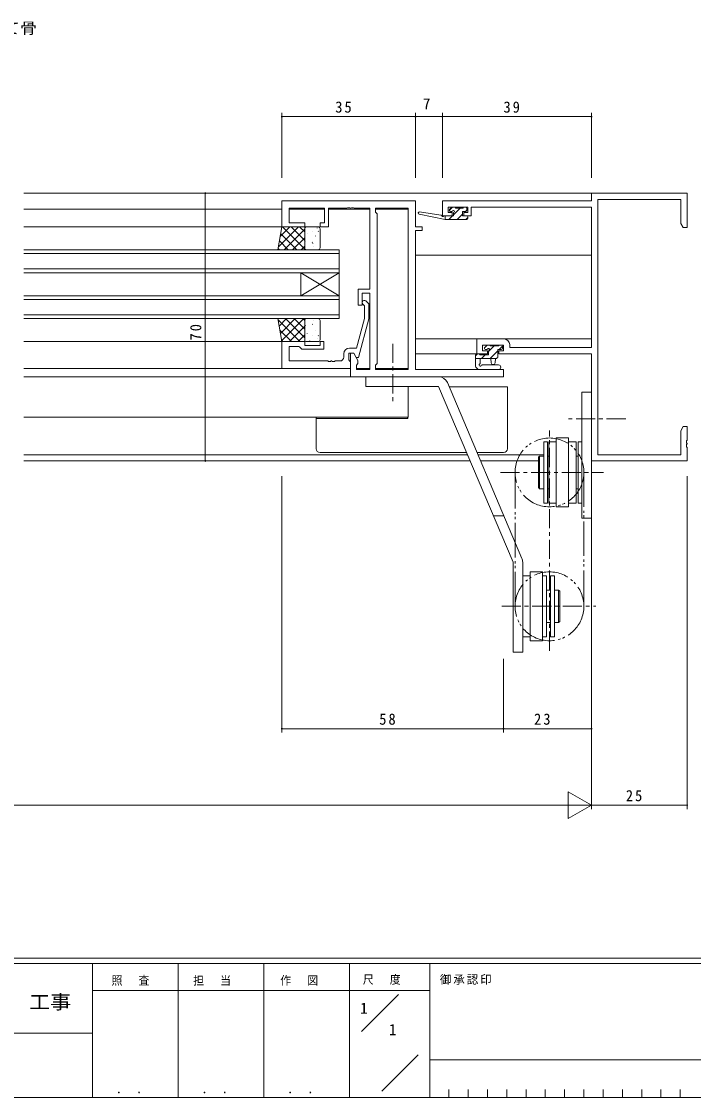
# Model space of a CAD drawing. Units: millimetres on the paper. Extents: x -420 to 373, y -297 to 267.
# Drawn here: x 78.9 to 254.7, y -297 to -15.7 of the extents above; entities that cross this region are included whole.
import ezdxf
from ezdxf.enums import TextEntityAlignment as Align

# ---------------------------------------------------------------- set-up
doc = ezdxf.new("R2010")
doc.units = ezdxf.units.MM
doc.linetypes.add('CHAIN1', pattern=[8, 5, -1, 1, -1])
doc.linetypes.add('DOUBLE_CHAIN2', pattern=[12.8, 9, -1, 0.6, -0.6, 0.6, -1])
for name, color, linetype, lineweight in [('0-1_YKK_ZWAK', 7, 'Continuous', 9), ('0-3_YKK_11', 7, 'Continuous', 9), ('0-4_YKK_12', 2, 'Continuous', 9), ('0-5_YKK_13', 4, 'Continuous', 9), ('0-6_YKK_D', 6, 'Continuous', 9)]:
    doc.layers.add(name, color=color, linetype=linetype, lineweight=lineweight)
doc.layers.add('0-2_USER1', color=7, linetype='Continuous')
doc.styles.add('ＭＳ ゴシック', font='')
doc.styles.get('ＭＳ ゴシック').set_extended_font_data('MS Gothic')

msp = doc.modelspace()

# ---------------------------------------------------------------- linework, layer by layer
at = {"layer": '0-1_YKK_ZWAK'}
for p, q in [((352.3, -260.575), (-417.7, -260.575)), ((314.5, -261.975), (-417.7, -261.975)), ((97.5, -261.975), (97.5, -296.975)), ((119.9, -261.975), (119.9, -296.975)), ((142.3, -261.975), (142.3, -296.975)), ((164.7, -261.975), (164.7, -296.975)), ((185.7, -261.975), (185.7, -296.975)), ((165.684, -268.975), (97.5, -268.975)), ((165.684, -268.975), (185.7, -268.975)), ((167.87, -279.712), (177.564, -270.018)), ((-31.3, -280.175), (97.5, -280.175)), ((173.172, -295.32), (182.696, -285.797)), ((185.7, -287.175), (286.5, -287.175)), ((190.74, -294.875), (190.74, -296.975)), ((195.78, -294.875), (195.78, -296.975)), ((200.82, -294.875), (200.82, -296.975)), ((205.86, -294.875), (205.86, -296.975)), ((210.9, -294.875), (210.9, -296.975)), ((215.94, -294.875), (215.94, -296.975)), ((220.98, -294.875), (220.98, -296.975)), ((226.02, -294.875), (226.02, -296.975)), ((231.06, -294.875), (231.06, -296.975)), ((236.1, -294.875), (236.1, -296.975)), ((241.14, -294.875), (241.14, -296.975)), ((246.18, -294.875), (246.18, -296.975)), ((251.22, -294.875), (251.22, -296.975)), ((-417.7, -296.975), (314.5, -296.975))]:
    msp.add_line(p, q, dxfattribs=at)
at = {"layer": '0-3_YKK_11'}
for p, q in [((228.019, -60.575), (228.019, -62.575)), ((253.019, -60.575), (228.019, -60.575)), ((253.019, -69.575), (253.019, -60.575)), ((147.019, -62.576), (182.019, -62.576)), ((147.019, -69.376), (147.019, -62.576)), ((148.949, -64.506), (148.949, -68.376)), ((158.219, -64.506), (148.949, -64.506)), ((158.219, -68.376), (158.219, -64.506)), ((159.219, -64.506), (159.219, -69.376)), ((164.061, -64.506), (159.219, -64.506)), ((164.244, -64.386), (164.061, -64.506)), ((164.794, -64.386), (164.244, -64.386)), ((164.977, -64.506), (164.794, -64.386)), ((165.061, -64.506), (164.977, -64.506)), ((165.244, -64.386), (165.061, -64.506)), ((165.794, -64.386), (165.244, -64.386)), ((165.977, -64.506), (165.794, -64.386)), ((170.019, -64.506), (165.977, -64.506)), ((170.019, -85.676), (170.019, -64.506)), ((171.519, -64.506), (180.089, -64.506)), ((171.519, -65.576), (171.519, -64.506)), ((180.089, -64.506), (180.089, -106.646)), ((180.089, -64.506), (180.089, -106.646)), ((182.019, -62.576), (182.019, -69.376)), ((189.019, -62.575), (189.019, -66.475)), ((228.019, -62.575), (189.019, -62.575)), ((190.519, -64.205), (195.719, -64.205)), ((190.519, -65.675), (190.519, -64.205)), ((195.719, -64.205), (195.719, -65.675)), ((196.519, -64.205), (228.019, -64.205)), ((196.519, -66.475), (196.519, -64.205)), ((228.019, -64.205), (228.019, -100.945)), ((229.649, -62.205), (251.389, -62.205)), ((229.649, -128.945), (229.649, -62.205)), ((251.389, -62.205), (251.389, -68.484)), ((171.949, -66.006), (171.519, -65.576)), ((171.949, -105.146), (171.949, -66.006)), ((189.019, -66.475), (191.619, -66.475)), ((191.619, -65.675), (190.519, -65.675)), ((191.619, -66.475), (191.619, -65.675)), ((194.619, -65.675), (194.619, -66.475)), ((195.719, -65.675), (194.619, -65.675)), ((194.619, -66.475), (196.519, -66.475)), ((153.019, -69.376), (147.019, -69.376)), ((148.949, -68.376), (153.019, -68.376)), ((153.019, -68.376), (153.019, -69.376)), ((157.019, -68.376), (158.219, -68.376)), ((157.019, -69.376), (157.019, -68.376)), ((159.219, -69.376), (157.019, -69.376)), ((182.019, -69.376), (183.719, -69.376)), ((183.719, -69.376), (183.719, -70.376)), ((251.389, -68.484), (252.019, -69.575)), ((252.019, -69.575), (253.019, -69.575)), ((182.019, -70.376), (182.019, -106.646)), ((183.719, -70.376), (182.019, -70.376)), ((167.019, -85.676), (170.019, -85.676)), ((167.019, -89.876), (167.019, -85.676)), ((168.019, -86.676), (168.019, -89.876)), ((170.019, -86.676), (168.019, -86.676)), ((170.019, -106.646), (170.019, -86.676)), ((168.019, -89.876), (167.019, -89.876)), ((168.619, -90.024), (168.195, -89.6)), ((169.043, -88.751), (169.819, -89.527)), ((169.819, -89.527), (169.819, -93.472)), ((168.619, -93.314), (168.619, -90.024)), ((166.54, -101.076), (168.619, -93.314)), ((169.819, -93.472), (167.112, -103.576)), ((147.019, -99.376), (153.019, -99.376)), ((147.019, -106.376), (147.019, -99.376)), ((148.949, -100.676), (148.949, -104.446)), ((151.519, -100.676), (148.949, -100.676)), ((151.719, -100.876), (151.519, -100.676)), ((152.219, -101.376), (151.719, -100.876)), ((153.019, -99.376), (153.019, -100.376)), ((153.019, -100.376), (157.019, -100.376)), ((157.019, -99.376), (158.019, -99.376)), ((157.019, -100.376), (157.019, -99.376)), ((158.019, -99.376), (158.019, -101.376)), ((164.719, -101.076), (166.54, -101.076)), ((198.019, -98.675), (198.019, -102.575)), ((205.119, -98.675), (198.019, -98.675)), ((199.519, -100.305), (204.989, -100.305)), ((199.519, -101.775), (199.519, -100.305)), ((204.989, -100.305), (204.989, -101.775)), ((206.619, -100.945), (206.619, -100.175)), ((228.019, -100.945), (206.619, -100.945)), ((158.019, -101.376), (152.219, -101.376)), ((163.219, -103.446), (163.219, -102.576)), ((164.519, -102.376), (164.519, -104.176)), ((165.819, -102.376), (164.519, -102.376)), ((165.019, -102.376), (165.819, -102.376)), ((165.019, -108.576), (165.019, -102.376)), ((166.512, -103.576), (165.819, -102.376)), ((165.819, -102.376), (166.949, -104.333)), ((167.112, -103.576), (166.512, -103.576)), ((198.019, -102.575), (200.819, -102.575)), ((200.819, -101.775), (199.519, -101.775)), ((200.819, -102.575), (200.819, -101.775)), ((203.819, -101.775), (203.819, -102.575)), ((204.989, -101.775), (203.819, -101.775)), ((203.819, -102.575), (228.019, -102.575)), ((228.019, -102.575), (228.019, -130.575)), ((165.019, -106.376), (147.019, -106.376)), ((148.949, -104.446), (159.061, -104.446)), ((159.061, -104.446), (159.244, -104.566)), ((159.244, -104.566), (159.794, -104.566)), ((159.794, -104.566), (159.977, -104.446)), ((159.977, -104.446), (160.061, -104.446)), ((160.061, -104.446), (160.244, -104.566)), ((160.244, -104.566), (160.794, -104.566)), ((160.794, -104.566), (160.977, -104.446)), ((160.977, -104.446), (162.219, -104.446)), ((164.519, -104.176), (164.719, -104.376)), ((164.719, -104.376), (165.019, -104.676)), ((165.019, -104.676), (165.019, -106.376)), ((166.949, -105.146), (166.519, -105.576)), ((166.519, -105.576), (166.519, -106.646)), ((166.519, -106.646), (170.019, -106.646)), ((166.949, -104.333), (166.949, -105.146)), ((171.519, -105.576), (171.949, -105.146)), ((171.519, -106.646), (171.519, -105.576)), ((180.089, -106.646), (171.519, -106.646)), ((182.019, -106.646), (205.019, -106.646)), ((205.019, -106.646), (205.019, -108.576)), ((205.019, -108.576), (165.019, -108.576)), ((252.019, -121.575), (251.389, -122.667)), ((251.389, -122.667), (251.389, -128.945)), ((253.019, -121.575), (252.019, -121.575)), ((253.019, -125.117), (253.019, -121.575)), ((252.899, -125.3), (253.019, -125.117)), ((252.899, -125.85), (252.899, -125.3)), ((253.019, -126.034), (252.899, -125.85)), ((252.899, -126.3), (253.019, -126.117)), ((252.899, -126.85), (252.899, -126.3)), ((253.019, -126.117), (253.019, -126.034)), ((251.389, -128.945), (229.649, -128.945)), ((253.019, -127.034), (252.899, -126.85)), ((253.019, -130.575), (253.019, -127.034)), ((228.019, -130.575), (253.019, -130.575))]:
    msp.add_line(p, q, dxfattribs=at)
for centre, radius, start, end in [((168.619, -89.176), 0.6, 44.99998, 225), ((164.719, -102.576), 1.5, 90, 179.99998), ((205.119, -100.175), 1.5, 0, 89.99998), ((162.219, -103.446), 1, 270, 359.99998)]:
    msp.add_arc(centre, radius, start, end, dxfattribs=at)
at = {"layer": '0-4_YKK_12'}
for p, q in [((79.519, -60.575), (228.319, -60.575)), ((79.519, -64.776), (147.019, -64.776)), ((158.218, -64.776), (148.951, -64.776)), ((170.018, -64.776), (159.221, -64.776)), ((180.088, -64.776), (171.521, -64.776)), ((147.519, -69.376), (79.519, -69.376)), ((162.019, -75.376), (79.519, -75.376)), ((162.019, -81.376), (162.019, -75.376)), ((162.019, -76.376), (79.519, -76.376)), ((182.019, -76.775), (228.019, -76.775)), ((162.019, -80.376), (79.519, -80.376)), ((162.019, -81.376), (79.519, -81.376)), ((152.019, -81.376), (152.019, -87.376)), ((162.019, -81.376), (152.019, -87.376)), ((162.019, -87.376), (152.019, -81.376)), ((162.019, -81.376), (162.019, -87.376)), ((162.019, -87.376), (79.519, -87.376)), ((162.019, -88.376), (79.519, -88.376)), ((162.019, -93.376), (162.019, -87.376)), ((162.019, -92.376), (79.519, -92.376)), ((162.019, -93.376), (79.519, -93.376)), ((79.519, -99.376), (152.721, -99.376)), ((228.019, -98.675), (182.019, -98.675)), ((182.019, -102.575), (198.319, -102.575)), ((79.519, -106.376), (164.719, -106.376)), ((170.018, -106.376), (166.521, -106.376)), ((180.088, -106.376), (171.521, -106.376)), ((79.519, -108.576), (165.457, -108.576)), ((180.089, -111.075), (180.089, -119.175)), ((79.519, -119.175), (180.089, -119.175)), ((79.519, -128.945), (195.605, -128.945)), ((198.32, -128.945), (215.519, -128.945)), ((79.519, -130.575), (196.297, -130.575)), ((199.012, -130.575), (214.119, -130.575)), ((228.019, -130.575), (228.319, -130.575))]:
    msp.add_line(p, q, dxfattribs=at)
at = {"layer": '0-5_YKK_13'}
for p, q in [((191.635, -64.275), (190.82, -65.091)), ((191.407, -64.363), (190.907, -64.863)), ((192.219, -64.275), (191.619, -64.275)), ((193.68, -64.475), (191.919, -66.236)), ((194.419, -64.475), (192.419, -64.475)), ((195.119, -64.275), (194.619, -64.275)), ((195.419, -65.075), (195.419, -64.575)), ((189.721, -67.475), (182.96, -66.069)), ((188.607, -66.302), (183.065, -65.479)), ((189.721, -66.475), (189.634, -66.461)), ((189.721, -67.475), (189.721, -66.475)), ((191.919, -66.475), (189.721, -66.475)), ((195.419, -67.475), (189.721, -67.475)), ((191.68, -66.475), (190.68, -67.475)), ((191.119, -65.375), (191.458, -65.375)), ((191.919, -65.836), (191.919, -66.475)), ((194.319, -66.081), (192.925, -67.475)), ((194.319, -65.375), (195.119, -65.375)), ((194.319, -66.475), (194.319, -65.375)), ((195.419, -66.475), (194.319, -66.475)), ((195.419, -64.981), (195.025, -65.375)), ((195.719, -66.926), (195.17, -67.475)), ((195.719, -67.175), (195.719, -66.775)), ((146.019, -75.376), (147.019, -69.376)), ((146.149, -74.6), (151.372, -69.376)), ((146.598, -71.905), (149.127, -69.376)), ((147.019, -69.376), (153.019, -69.376)), ((147.185, -69.376), (153.019, -75.21)), ((147.617, -75.376), (153.019, -69.974)), ((149.43, -69.376), (153.019, -72.965)), ((151.675, -69.376), (153.019, -70.72)), ((153.019, -69.376), (153.019, -75.376)), ((153.019, -69.876), (153.019, -74.876)), ((156.519, -69.376), (153.519, -69.376)), ((156.264, -69.677), (156.288, -69.721)), ((157.019, -74.876), (157.019, -69.876)), ((146.401, -73.082), (148.695, -75.376)), ((146.722, -71.158), (150.94, -75.376)), ((149.862, -75.376), (153.019, -72.219)), ((153.114, -72.503), (153.121, -72.51)), ((153.64, -71.11), (153.664, -71.154)), ((155.097, -70.684), (155.104, -70.69)), ((155.832, -71.753), (155.855, -71.797)), ((156.511, -70.512), (156.599, -70.559)), ((153.019, -75.376), (146.019, -75.376)), ((146.081, -75.007), (146.45, -75.376)), ((152.108, -75.376), (153.019, -74.464)), ((153.207, -73.187), (153.232, -73.231)), ((153.519, -75.376), (156.519, -75.376)), ((154.986, -73.401), (155.075, -73.448)), ((155.097, -73.778), (155.121, -73.822)), ((155.282, -74.444), (155.289, -74.451)), ((153.019, -93.376), (146.019, -93.376)), ((146.019, -93.376), (147.019, -99.376)), ((146.024, -93.402), (146.05, -93.376)), ((146.069, -93.672), (151.772, -99.376)), ((146.344, -95.326), (148.295, -93.376)), ((146.665, -97.251), (150.54, -93.376)), ((146.986, -99.175), (152.785, -93.376)), ((148.017, -93.376), (153.019, -98.378)), ((149.03, -99.376), (153.019, -95.386)), ((150.263, -93.376), (153.019, -96.133)), ((152.508, -93.376), (153.019, -93.887)), ((153.019, -99.376), (153.019, -93.376)), ((153.019, -98.876), (153.019, -93.876)), ((153.207, -95.165), (153.232, -95.121)), ((153.519, -93.376), (156.519, -93.376)), ((154.986, -94.95), (155.075, -94.903)), ((155.097, -94.573), (155.121, -94.529)), ((155.282, -93.907), (155.289, -93.9)), ((157.019, -93.876), (157.019, -98.876)), ((146.518, -96.366), (149.527, -99.376)), ((151.275, -99.376), (153.019, -97.632)), ((153.114, -95.849), (153.121, -95.842)), ((153.64, -97.241), (153.664, -97.197)), ((155.097, -97.668), (155.104, -97.661)), ((155.832, -96.598), (155.855, -96.554)), ((156.511, -97.84), (156.599, -97.793)), ((146.967, -99.06), (147.282, -99.376)), ((147.019, -99.376), (153.019, -99.376)), ((156.519, -99.376), (153.519, -99.376)), ((154.374, -99.266), (154.398, -99.222)), ((156.264, -98.675), (156.288, -98.631)), ((200.607, -100.393), (200.107, -100.893)), ((201.419, -100.305), (200.819, -100.305)), ((202.551, -100.505), (201.119, -101.937)), ((203.719, -100.505), (201.619, -100.505)), ((204.718, -100.583), (203.896, -101.405)), ((204.419, -100.305), (203.919, -100.305)), ((204.719, -101.105), (204.719, -100.605)), ((198.206, -102.605), (197.719, -103.092)), ((197.719, -102.905), (197.719, -105.868)), ((197.719, -103.805), (203.019, -103.805)), ((198.619, -102.605), (198.019, -102.605)), ((201.119, -102.805), (198.819, -102.805)), ((198.919, -104.986), (198.919, -103.805)), ((200.251, -102.805), (199.251, -103.805)), ((200.319, -101.405), (200.658, -101.405)), ((201.119, -101.866), (201.119, -102.805)), ((203.519, -101.782), (201.496, -103.805)), ((201.719, -103.805), (201.821, -104.95)), ((202.919, -103.805), (202.817, -104.95)), ((203.519, -101.405), (204.419, -101.405)), ((203.519, -103.305), (203.519, -101.405)), ((198.334, -106.608), (197.903, -106.255)), ((198.524, -106.675), (203.703, -106.675)), ((199.455, -105.475), (203.703, -105.475)), ((169.019, -108.575), (169.019, -111.075)), ((188.019, -108.575), (169.019, -108.575)), ((188.019, -111.075), (169.019, -111.075)), ((207.519, -157.014), (188.019, -111.075)), ((209.82, -156.038), (190.321, -110.098)), ((206.019, -111.175), (190.778, -111.175)), ((205.019, -111.175), (204.992, -111.175)), ((206.019, -127.375), (206.019, -111.175)), ((228.019, -112.575), (225.519, -112.575)), ((228.019, -145.575), (228.019, -112.575)), ((156.019, -119.475), (156.019, -119.175)), ((180.019, -119.475), (157.019, -119.475)), ((180.019, -119.175), (180.019, -119.475)), ((216.519, -125.575), (216.519, -141.575)), ((218.819, -125.575), (216.819, -125.575)), ((218.819, -124.575), (218.819, -142.575)), ((222.019, -124.575), (218.819, -124.575)), ((222.019, -142.575), (222.019, -124.575)), ((157.019, -128.375), (195.363, -128.375)), ((198.079, -128.375), (205.019, -128.375)), ((214.419, -129.325), (214.119, -129.625)), ((214.419, -129.325), (214.419, -137.825)), ((214.419, -129.325), (215.519, -129.325)), ((216.819, -129.325), (216.519, -129.325)), ((224.019, -129.325), (224.519, -129.325)), ((214.119, -137.525), (214.119, -129.625)), ((216.519, -137.825), (216.819, -137.825)), ((224.019, -137.825), (224.519, -137.825)), ((222.019, -142.575), (218.819, -142.575)), ((224.519, -141.575), (225.519, -141.575)), ((202.396, -144.944), (205.111, -144.944)), ((207.519, -180.575), (207.519, -157.014)), ((210.019, -180.575), (210.019, -157.014)), ((212.019, -159.575), (212.019, -177.575)), ((215.219, -159.575), (212.019, -159.575)), ((215.219, -177.575), (215.219, -159.575)), ((212.019, -160.575), (210.019, -160.575)), ((216.219, -160.575), (215.219, -160.575)), ((216.219, -176.575), (216.219, -160.575)), ((218.319, -160.575), (217.319, -160.575)), ((217.319, -160.575), (217.319, -176.575)), ((217.319, -164.325), (216.219, -164.325)), ((219.419, -164.325), (218.319, -164.325)), ((219.719, -164.625), (219.419, -164.325)), ((219.419, -172.825), (219.419, -164.325)), ((219.719, -172.525), (219.719, -164.625)), ((216.219, -172.825), (217.319, -172.825)), ((218.319, -172.825), (219.419, -172.825)), ((219.419, -172.825), (219.719, -172.525)), ((210.019, -176.575), (212.019, -176.575)), ((215.219, -176.575), (216.219, -176.575)), ((212.019, -177.575), (215.219, -177.575)), ((207.519, -180.575), (210.019, -180.575))]:
    msp.add_line(p, q, dxfattribs=at)
at = {"layer": '0-5_YKK_13', "linetype": 'CHAIN1'}
for p, q in [((176.019, -99.925), (176.019, -115.257)), ((236.969, -119.575), (221.338, -119.575)), ((217.019, -180.182), (217.019, -122.613)), ((204.228, -133.575), (231.154, -133.575)), ((204.529, -168.575), (229.154, -168.575))]:
    msp.add_line(p, q, dxfattribs=at)
at = {"layer": '0-5_YKK_13', "linetype": 'DOUBLE_CHAIN2'}
for p, q in [((208.019, -168.575), (208.02, -133.575)), ((226.02, -133.576), (226.019, -168.576))]:
    msp.add_line(p, q, dxfattribs=at)
at = {"layer": '0-5_YKK_13'}
for points in [[(225.519, -112.575), (225.519, -145.575), (228.019, -145.575)], [(157.019, -119.475), (156.019, -119.475), (156.019, -127.375)], [(179.922, -119.475), (179.901, -119.4), (179.881, -119.175)], [(216.819, -125.575), (216.819, -141.575), (218.819, -141.575)], [(222.019, -141.575), (224.019, -141.575), (224.019, -125.575), (222.019, -125.575)], [(225.519, -125.575), (224.519, -125.575), (224.519, -141.575)], [(214.119, -137.525), (214.419, -137.825), (215.519, -137.825)], [(217.319, -176.575), (218.319, -176.575), (218.319, -160.575)]]:
    msp.add_lwpolyline(points, dxfattribs=at)
msp.add_lwpolyline([(215.519, -141.575), (216.519, -141.575), (216.519, -125.575), (215.519, -125.575)], close=True, dxfattribs=at)
at = {"layer": '0-5_YKK_13', "linetype": 'DOUBLE_CHAIN2'}
for centre in [(217.021, -133.575), (217.019, -168.575)]:
    msp.add_circle(centre, 9, dxfattribs=at)
at = {"layer": '0-5_YKK_13'}
for centre, radius, start, end in [((191.619, -64.575), 0.3, 90, 135), ((192.219, -64.475), 0.2, 0, 90), ((194.619, -64.475), 0.2, 90, 180), ((195.119, -64.575), 0.3, 0, 90), ((183.021, -65.775), 0.3, 81.55064, 258.25018), ((188.563, -66.599), 0.3, 21.55064, 81.55064), ((189.121, -66.378), 0.3, 201.55064, 320.80246), ((189.586, -66.757), 0.3, 80.80246, 140.80246), ((191.119, -65.075), 0.3, 135, 270), ((191.458, -65.075), 0.3, 270, 326.94426), ((191.919, -65.375), 0.25, 303.05573, 146.94426), ((192.219, -65.836), 0.3, 123.05573, 180), ((195.119, -65.075), 0.3, 270, 0), ((195.419, -66.775), 0.3, 0, 90), ((195.419, -67.175), 0.3, 270, 0), ((153.519, -69.876), 0.5, 90, 180), ((156.519, -69.876), 0.5, 359.99998, 90), ((153.519, -74.876), 0.5, 180, 270), ((156.519, -74.876), 0.5, 269.99998, 359.99998), ((153.519, -93.876), 0.5, 90, 180), ((156.519, -93.876), 0.5, 359.99998, 90), ((153.519, -98.876), 0.5, 180, 270), ((156.519, -98.876), 0.5, 269.99998, 359.99998), ((200.319, -101.105), 0.3, 135, 270), ((200.819, -100.605), 0.3, 90, 135), ((201.119, -101.405), 0.25, 303.05573, 146.94426), ((201.419, -100.505), 0.2, 0, 90), ((203.919, -100.505), 0.2, 90, 180), ((204.419, -100.605), 0.3, 0, 90), ((204.419, -101.105), 0.3, 270, 0), ((198.019, -102.905), 0.3, 90, 180), ((198.619, -102.805), 0.2, 0, 90), ((200.658, -101.105), 0.3, 270, 326.94426), ((201.419, -101.866), 0.3, 123.05573, 180), ((203.019, -103.305), 0.5, 270, 0), ((198.219, -105.868), 0.5, 180, 230.76546), ((198.524, -106.375), 0.3, 230.76546, 269.99998), ((198.919, -105.505), 0.3, 120, 333.2563), ((198.619, -104.986), 0.3, 300, 0), ((199.455, -105.775), 0.3, 89.99998, 153.2563), ((202.319, -104.905), 0.5, 185.09206, 354.90793), ((203.703, -106.075), 0.6, 269.99998, 89.99998), ((188.019, -111.075), 2.5, 23, 90), ((157.019, -127.375), 1, 180, 270), ((205.019, -127.375), 1, 270, 0), ((207.519, -157.014), 2.5, 359.99998, 22.99998)]:
    msp.add_arc(centre, radius, start, end, dxfattribs=at)
at = {"layer": '0-6_YKK_D'}
for p, q in [((147.019, -56.575), (147.019, -39.575)), ((147.019, -40.575), (182.019, -40.575)), ((182.019, -56.575), (182.019, -39.575)), ((182.019, -56.575), (182.019, -39.575)), ((189.019, -40.575), (182.019, -40.575)), ((189.019, -56.575), (189.019, -39.575)), ((189.019, -56.575), (189.019, -39.575)), ((228.019, -40.575), (189.019, -40.575)), ((228.019, -56.575), (228.019, -39.575)), ((143.019, -60.575), (126.019, -60.575)), ((127.019, -130.575), (127.019, -60.575)), ((143.019, -130.575), (126.019, -130.575)), ((147.019, -134.575), (147.019, -201.575)), ((228.019, -134.575), (228.019, -221.575)), ((228.019, -134.575), (228.019, -221.575)), ((253.019, -134.575), (253.019, -221.575)), ((205.019, -182.321), (205.019, -201.575)), ((205.019, -200.575), (147.019, -200.575)), ((228.019, -200.575), (205.019, -200.575)), ((205.019, -201.075), (205.019, -201.575)), ((228.019, -200.075), (228.019, -201.575)), ((221.957, -217.075), (221.957, -224.075)), ((228.019, -220.575), (221.957, -217.075)), ((221.019, -220.575), (-64.981, -220.575)), ((228.019, -220.575), (215.895, -220.575)), ((228.019, -220.575), (221.957, -224.075)), ((253.019, -220.575), (228.019, -220.575))]:
    msp.add_line(p, q, dxfattribs=at)
for centre, start, end in [((147.019, -40.575), 0, 180), ((147.019, -40.575), 180, 0), ((182.019, -40.575), 0, 180), ((182.019, -40.575), 0, 180), ((182.019, -40.575), 180, 0), ((182.019, -40.575), 180, 0), ((189.019, -40.575), 0, 180), ((189.019, -40.575), 0, 180), ((189.019, -40.575), 180, 0), ((189.019, -40.575), 180, 0), ((228.019, -40.575), 0, 180), ((228.019, -40.575), 180, 0), ((127.019, -60.575), 90, 270), ((127.019, -60.575), 270, 90), ((127.019, -130.575), 90, 270), ((127.019, -130.575), 270, 90), ((147.019, -200.575), 0, 180), ((147.019, -200.575), 180, 0), ((205.019, -200.575), 0, 180), ((205.019, -200.575), 0, 180), ((205.019, -200.575), 180, 0), ((205.019, -200.575), 180, 0), ((228.019, -200.575), 0, 180), ((228.019, -200.575), 180, 0), ((253.019, -220.575), 0, 180), ((253.019, -220.575), 180, 0)]:
    msp.add_arc(centre, 0.106, start, end, dxfattribs=at)

# ---------------------------------------------------------------- texts
at = {"layer": '0-1_YKK_ZWAK', "color": 3, "style": 'ＭＳ ゴシック', "width": 1.1}
msp.add_text('工事', height=3.666, dxfattribs=at).set_placement((80.931, -274.932), align=Align.BOTTOM_LEFT)
at = {"layer": '0-1_YKK_ZWAK', "char_height": 2.199, "attachment_point": 7, "style": 'ＭＳ ゴシック'}
for s, insert in [('\\T1.24;\\W0.95;照\\~\\~査', (102.489, -267.756)), ('\\T1.24;\\W0.95;担\\~\\~当', (123.855, -267.756)), ('\\T1.24;\\W0.95;作\\~\\~図', (146.62, -267.737)), ('\\T1.24;\\W0.95;尺\\~\\~度', (168.212, -267.512)), ('\\T1.17;御承認印', (188.367, -267.508)), ('\\T1.24;\\W0.95;\\~．\\~．', (101.955, -295.921)), ('\\T1.24;\\W0.95;\\~．\\~．', (124.355, -295.921)), ('\\T1.24;\\W0.95;\\~．\\~．', (146.755, -295.921))]:
    msp.add_mtext(s, dxfattribs=dict(at, insert=insert))
at = {"layer": '0-2_USER1', "style": 'ＭＳ ゴシック', "width": 1.1}
msp.add_text('たて骨', height=2.933, dxfattribs=at).set_placement((69.773, -19.776), align=Align.BOTTOM_LEFT)
at = {"layer": '0-2_USER1', "style": 'ＭＳ ゴシック'}
for p in [(167.5, -275.975), (175.033, -281.575)]:
    msp.add_text('1', height=2.933, dxfattribs=at).set_placement(p, align=Align.BOTTOM_LEFT)
at = {"layer": '0-6_YKK_D', "color": 7, "style": 'ＭＳ ゴシック'}
msp.add_text('7', height=2.933, dxfattribs=at).set_placement((183.919, -39.575), align=Align.BOTTOM_LEFT)
at = {"layer": '0-6_YKK_D', "color": 7, "char_height": 2.933, "attachment_point": 7, "style": 'ＭＳ ゴシック'}
for s, insert in [('\\T1.27;\\W0.95;35', (160.999, -39.575)), ('\\T1.27;\\W0.95;39', (204.999, -39.575)), ('\\T1.27;\\W0.95;58', (172.499, -199.575)), ('\\T1.27;\\W0.95;23', (212.999, -199.575)), ('\\T1.27;\\W0.95;25', (236.999, -219.575))]:
    msp.add_mtext(s, dxfattribs=dict(at, insert=insert))
at = {"layer": '0-6_YKK_D', "color": 7, "insert": (126.019, -99.095), "char_height": 2.933, "attachment_point": 7, "rotation": 90, "style": 'ＭＳ ゴシック'}
msp.add_mtext('\\T1.27;\\W0.95;70', dxfattribs=at)

doc.saveas('drawing.dxf')
